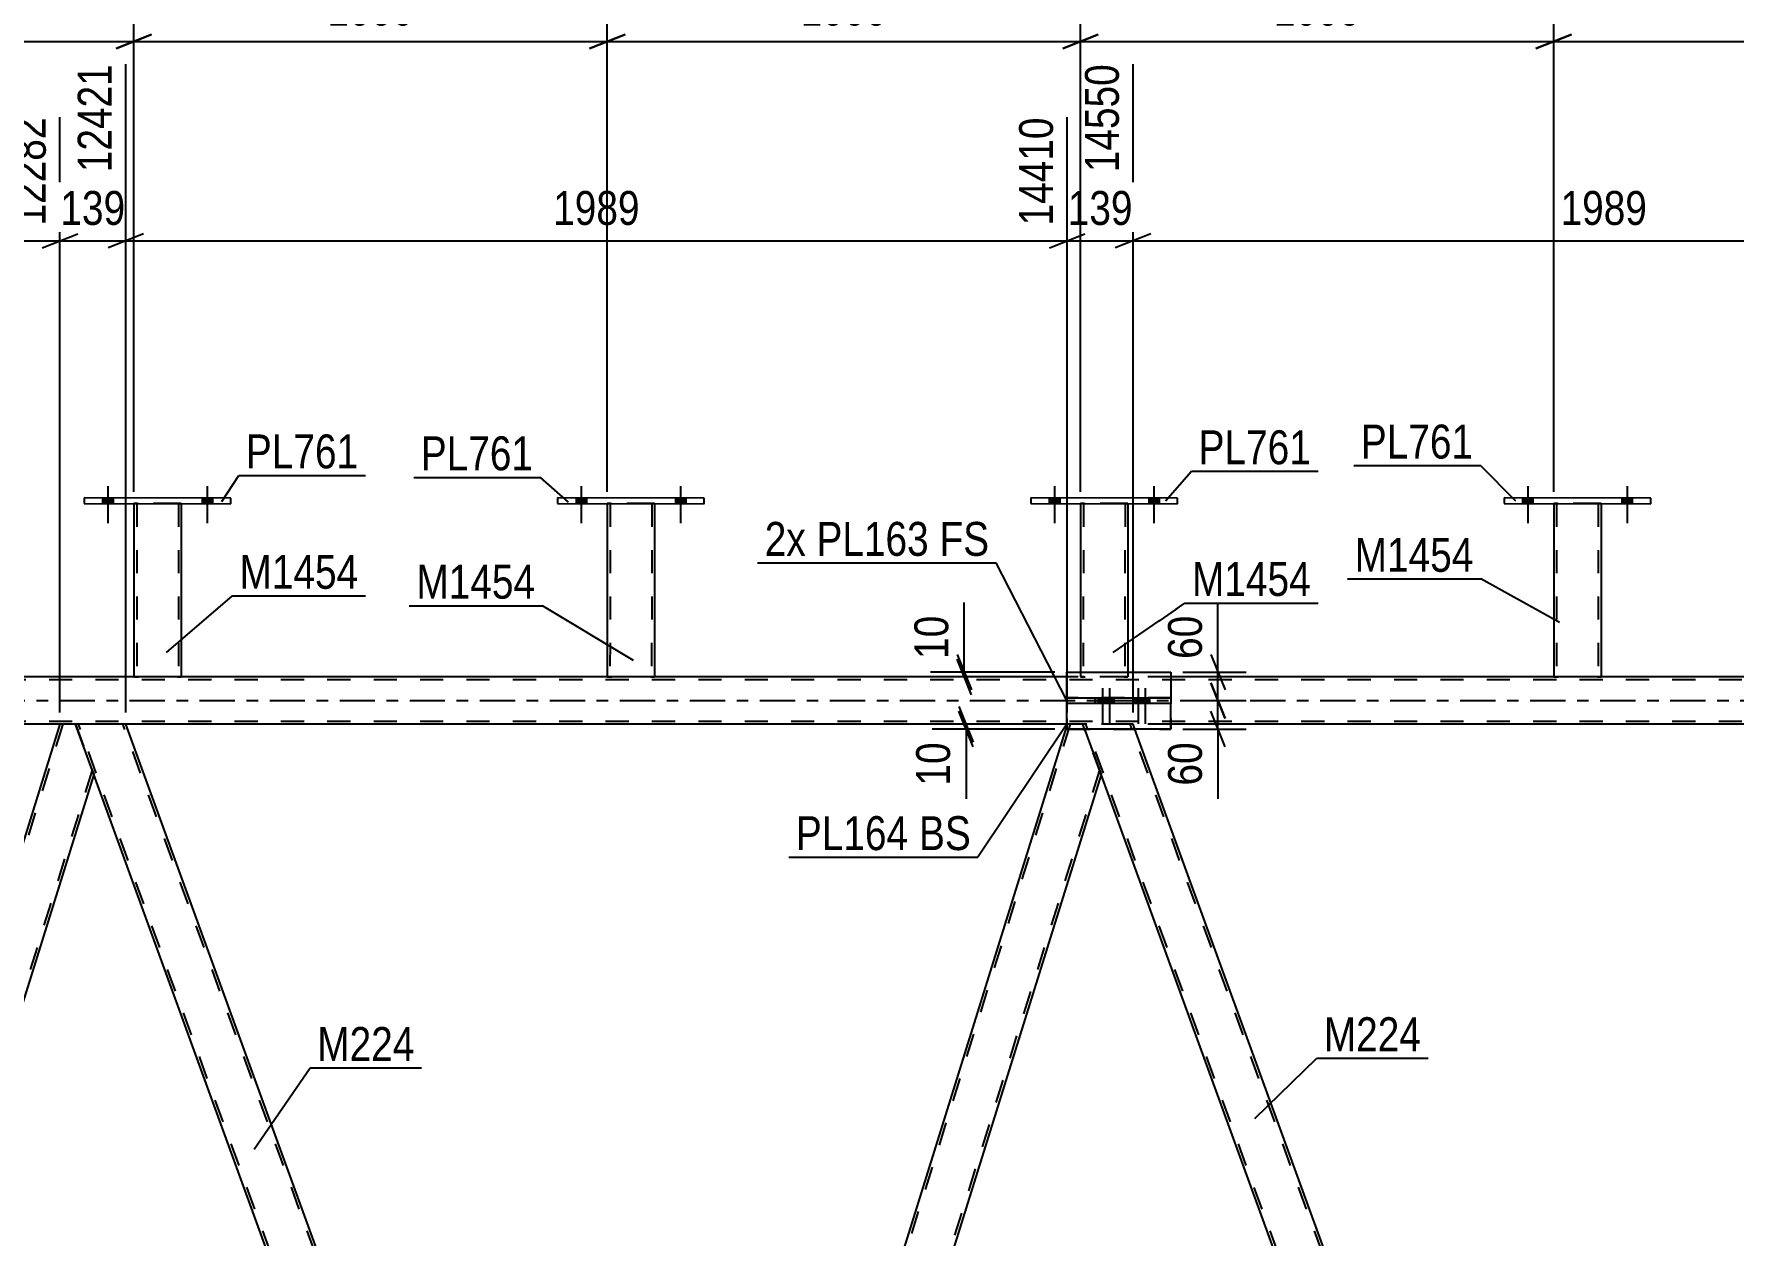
# Model space of a CAD drawing. Header units: millimetres. Extents: x 0 to 841, y 0 to 594.
# Drawn here: x 534.6 to 678.2, y 377.5 to 479.1 of the extents above; entities that cross this region are included whole.
import ezdxf

# ---------------------------------------------------------------- set-up
doc = ezdxf.new("R2010")
doc.units = ezdxf.units.MM
doc.linetypes.add('DXK_LINE_DOT2', pattern=[3.9198, 1.9599, -1.9599])
doc.linetypes.add('DXK_LINE_DOT3', pattern=[5.9187, 2.979, -0.9799, 0.9799, -0.9799])
doc.styles.add('Arial Narrow', font='ARIALN.TTF', dxfattribs={"height": 0.2})

# ---------------------------------------------------------------- blocks, each defined once
blk = doc.blocks.new('Part-122570569-5294 - 5143')
at = {"color": 2, "linetype": 'Continuous'}
for p, q in [((621.86, 420.65), (585.19, 303.01)), ((623.35, 420.36), (624.76, 416.51)), ((624.76, 416.51), (588.05, 298.76)), ((586.74, 298.76), (585.19, 303.01)), ((586.74, 298.76), (588.05, 298.76))]:
    blk.add_line(p, q, dxfattribs=at)
at = {"color": 7, "linetype": 'DXK_LINE_DOT2'}
for p, q in [((622.14, 420.76), (585.32, 302.64)), ((621.89, 420.76), (621.86, 420.65)), ((623.21, 420.76), (621.89, 420.76)), ((623.35, 420.36), (623.21, 420.76)), ((624.62, 416.88), (587.8, 298.76)), ((587.74, 298.76), (587.78, 298.76)), ((587.78, 298.76), (587.74, 298.76)), ((587.8, 298.76), (587.78, 298.76)), ((587.78, 298.76), (587.8, 298.76))]:
    blk.add_line(p, q, dxfattribs=at)
blk = doc.blocks.new('Part-122570569-5539 - 5143')
at = {"color": 2, "linetype": 'Continuous'}
for p, q in [((538.81, 439.88), (538.81, 439.4)), ((551.21, 439.87), (538.81, 439.88)), ((551.21, 439.39), (551.21, 439.87)), ((538.81, 439.4), (551.21, 439.39))]:
    blk.add_line(p, q, dxfattribs=at)
blk = doc.blocks.new('Part-122570569-5559 - 5143')
at = {"color": 2, "linetype": 'Continuous'}
for p, q in [((621.86, 422.52), (621.86, 423)), ((621.86, 423), (630.66, 423)), ((630.66, 422.52), (621.86, 422.52)), ((624.26, 422.52), (624.26, 423)), ((630.66, 423), (630.66, 422.52))]:
    blk.add_line(p, q, dxfattribs=at)
blk = doc.blocks.new('Part-122570569-5201 - 5143')
at = {"color": 7, "linetype": 'DXK_LINE_DOT2'}
for p, q in [((745.55, 424.52), (45.48, 424.52)), ((547.01, 424.76), (543.01, 424.76)), ((587.01, 424.76), (583.01, 424.76)), ((630.66, 424.76), (621.86, 424.76)), ((667.01, 424.76), (663.01, 424.76)), ((745.55, 421), (45.48, 421)), ((717.02, 420.76), (196.22, 420.76)), ((542.33, 420.76), (536.76, 420.76)), ((630.66, 420.76), (621.86, 420.76))]:
    blk.add_line(p, q, dxfattribs=at)
at = {"color": 2, "linetype": 'Continuous'}
for p, q in [((543.01, 424.76), (507.01, 424.76)), ((583.01, 424.76), (547.01, 424.76)), ((621.86, 424.76), (587.01, 424.76)), ((663.01, 424.76), (630.66, 424.76)), ((701.35, 424.76), (667.01, 424.76)), ((536.76, 420.76), (457.2, 420.76)), ((621.86, 420.76), (542.33, 420.76)), ((701.35, 420.76), (630.66, 420.76))]:
    blk.add_line(p, q, dxfattribs=at)
at = {"color": 7, "linetype": 'DXK_LINE_DOT3'}
blk.add_line((45.48, 422.76), (745.55, 422.76), dxfattribs=at)
blk = doc.blocks.new('Part-122570569-5245 - 5143')
at = {"color": 7, "linetype": 'DXK_LINE_DOT2'}
for p, q in [((707.28, 420.76), (670.46, 302.64)), ((707.02, 420.76), (706.9, 420.36)), ((708.34, 420.76), (707.02, 420.76)), ((708.34, 420.76), (708.49, 420.36)), ((709.75, 416.88), (672.94, 298.76)), ((670.74, 304.35), (670.32, 303.01)), ((674.93, 304.35), (673.19, 298.76)), ((671.87, 298.76), (670.32, 303.01)), ((673.19, 298.76), (671.87, 298.76))]:
    blk.add_line(p, q, dxfattribs=at)
at = {"color": 2, "linetype": 'Continuous'}
for p, q in [((706.9, 420.36), (670.74, 304.35)), ((708.49, 420.36), (709.89, 416.51)), ((709.89, 416.51), (674.93, 304.35))]:
    blk.add_line(p, q, dxfattribs=at)
blk = doc.blocks.new('Part-122570569-5250 - 5143')
at = {"color": 7, "linetype": 'DXK_LINE_DOT2'}
for p, q in [((627.46, 420.76), (623.21, 420.76)), ((624.76, 416.51), (623.21, 420.76)), ((667.87, 298.76), (623.46, 420.76)), ((671.61, 298.76), (627.21, 420.76)), ((627.61, 420.36), (627.46, 420.76)), ((667.61, 298.76), (665.58, 304.35)), ((671.87, 298.76), (669.83, 304.35)), ((671.87, 298.76), (667.61, 298.76))]:
    blk.add_line(p, q, dxfattribs=at)
at = {"color": 2, "linetype": 'Continuous'}
for p, q in [((669.83, 304.35), (627.61, 420.36)), ((665.58, 304.35), (624.76, 416.51))]:
    blk.add_line(p, q, dxfattribs=at)
blk = doc.blocks.new('Part-122570569-5502 - 5143')
at = {"color": 2, "linetype": 'Continuous'}
for p, q in [((578.82, 439.88), (578.82, 439.4)), ((591.22, 439.87), (578.82, 439.88)), ((591.22, 439.39), (591.22, 439.87)), ((578.82, 439.4), (591.22, 439.39))]:
    blk.add_line(p, q, dxfattribs=at)
blk = doc.blocks.new('Part-122570569-5332 - 5143')
at = {"color": 2, "linetype": 'Continuous'}
for p, q in [((542.33, 420.76), (538.07, 420.76)), ((585.19, 303.01), (542.33, 420.76)), ((582.48, 298.76), (539.62, 416.51)), ((586.42, 298.76), (582.48, 298.76)), ((586.7, 298.76), (586.42, 298.76)), ((586.7, 298.76), (586.74, 298.76))]:
    blk.add_line(p, q, dxfattribs=at)
at = {"color": 7, "linetype": 'DXK_LINE_DOT2'}
for p, q in [((538.07, 420.76), (539.62, 416.51)), ((582.73, 298.76), (538.33, 420.76)), ((586.48, 298.76), (542.08, 420.76)), ((586.74, 298.76), (585.19, 303.01)), ((586.42, 298.76), (586.59, 298.76))]:
    blk.add_line(p, q, dxfattribs=at)
blk = doc.blocks.new('Part-122570569-5337 - 5143')
at = {"color": 7, "linetype": 'DXK_LINE_DOT2'}
for p, q in [((537.01, 420.76), (500.19, 302.64)), ((539.49, 416.88), (502.67, 298.76)), ((500.47, 304.36), (500.05, 303.01)), ((504.66, 304.36), (502.92, 298.76)), ((501.6, 298.76), (500.05, 303.01)), ((502.92, 298.76), (501.6, 298.76))]:
    blk.add_line(p, q, dxfattribs=at)
at = {"color": 2, "linetype": 'Continuous'}
for p, q in [((536.76, 420.76), (500.47, 304.36)), ((538.07, 420.76), (536.76, 420.76)), ((539.62, 416.51), (538.07, 420.76)), ((539.62, 416.51), (504.66, 304.36))]:
    blk.add_line(p, q, dxfattribs=at)
blk = doc.blocks.new('Part-122570569-5347 - 5143')
at = {"color": 2, "linetype": 'Continuous'}
for p, q in [((623.02, 439.4), (623.01, 425.16)), ((627.02, 439.4), (627.01, 425.16))]:
    blk.add_line(p, q, dxfattribs=at)
at = {"color": 7, "linetype": 'DXK_LINE_DOT2'}
for p, q in [((623.02, 439.4), (623.02, 439.4)), ((623.02, 439.4), (623.02, 439.4)), ((623.02, 439.4), (623.02, 439.4)), ((623.05, 439.4), (623.02, 439.4)), ((623.02, 439.4), (623.05, 439.4)), ((623.16, 439.4), (623.05, 439.4)), ((623.05, 439.4), (623.16, 439.4)), ((623.31, 439.4), (623.16, 439.4)), ((623.16, 439.4), (623.31, 439.4)), ((623.26, 439.4), (623.25, 424.76)), ((623.26, 439.4), (623.26, 439.4)), ((623.27, 439.4), (623.26, 439.4)), ((623.26, 439.4), (623.27, 439.4)), ((623.33, 439.4), (623.27, 439.4)), ((623.27, 439.4), (623.33, 439.4)), ((626.72, 439.4), (623.31, 439.4)), ((626.72, 439.4), (623.31, 439.4)), ((626.63, 439.4), (623.33, 439.4)), ((623.33, 439.4), (623.4, 439.4)), ((626.71, 439.4), (623.4, 439.4)), ((626.71, 439.4), (626.63, 439.4)), ((626.76, 439.4), (626.71, 439.4)), ((626.71, 439.4), (626.76, 439.4)), ((626.72, 439.4), (626.87, 439.4)), ((626.87, 439.4), (626.72, 439.4)), ((626.78, 439.4), (626.76, 439.4)), ((626.76, 439.4), (626.78, 439.4)), ((626.78, 439.4), (626.77, 424.76)), ((626.78, 439.4), (626.78, 439.4)), ((626.87, 439.4), (626.98, 439.4)), ((626.98, 439.4), (626.87, 439.4)), ((626.98, 439.4), (627.02, 439.4)), ((627.02, 439.4), (626.98, 439.4)), ((627.02, 439.4), (627.02, 439.4)), ((627.02, 439.4), (627.02, 439.4)), ((627.02, 439.4), (627.02, 439.4)), ((623.01, 425.16), (623.01, 424.76)), ((623.05, 424.76), (623.01, 424.76)), ((623.01, 424.76), (623.05, 424.76)), ((623.15, 424.76), (623.05, 424.76)), ((623.05, 424.76), (623.15, 424.76)), ((623.31, 424.76), (623.15, 424.76)), ((623.15, 424.76), (623.31, 424.76)), ((623.27, 424.76), (623.25, 424.76)), ((623.25, 424.76), (623.27, 424.76)), ((623.32, 424.76), (623.27, 424.76)), ((623.27, 424.76), (623.32, 424.76)), ((626.71, 424.76), (623.31, 424.76)), ((626.71, 424.76), (623.31, 424.76)), ((626.62, 424.76), (623.32, 424.76)), ((623.32, 424.76), (623.4, 424.76)), ((626.7, 424.76), (623.4, 424.76)), ((626.7, 424.76), (626.62, 424.76)), ((626.75, 424.76), (626.7, 424.76)), ((626.7, 424.76), (626.75, 424.76)), ((626.71, 424.76), (626.87, 424.76)), ((626.87, 424.76), (626.71, 424.76)), ((626.77, 424.76), (626.75, 424.76)), ((626.75, 424.76), (626.77, 424.76)), ((626.87, 424.76), (626.97, 424.76)), ((626.97, 424.76), (626.87, 424.76)), ((626.97, 424.76), (627.01, 424.76)), ((627.01, 424.76), (626.97, 424.76)), ((627.01, 425.16), (627.01, 424.76))]:
    blk.add_line(p, q, dxfattribs=at)
blk = doc.blocks.new('Part-122570569-5352 - 5143')
at = {"color": 2, "linetype": 'Continuous'}
for p, q in [((618.82, 439.88), (618.82, 439.4)), ((631.22, 439.87), (618.82, 439.88)), ((631.22, 439.39), (631.22, 439.87)), ((618.82, 439.4), (631.22, 439.39))]:
    blk.add_line(p, q, dxfattribs=at)
blk = doc.blocks.new('Bolt-122570569-5466 - 5143')
at = {"linetype": 'Continuous'}
for points in [[(620.38, 439.4), (621.26, 439.4), (621.26, 439.88), (620.38, 439.88)], [(628.78, 439.39), (629.66, 439.39), (629.66, 439.87), (628.78, 439.87)]]:
    blk.add_hatch(color=1, dxfattribs=at).paths.add_polyline_path(points)
at = {"color": 1, "linetype": 'Continuous'}
for p, q in [((620.38, 439.88), (620.38, 439.4)), ((620.82, 440.88), (620.82, 437.76)), ((621.26, 439.88), (621.26, 439.4)), ((628.78, 439.87), (628.78, 439.39)), ((629.22, 440.87), (629.22, 437.75)), ((629.66, 439.87), (629.66, 439.39))]:
    blk.add_line(p, q, dxfattribs=at)
blk = doc.blocks.new('Bolt-122570569-5484 - 5143')
at = {"linetype": 'Continuous'}
for points in [[(540.37, 439.4), (541.25, 439.4), (541.25, 439.88), (540.37, 439.88)], [(548.77, 439.39), (549.65, 439.39), (549.65, 439.87), (548.77, 439.87)]]:
    blk.add_hatch(color=1, dxfattribs=at).paths.add_polyline_path(points)
at = {"color": 1, "linetype": 'Continuous'}
for p, q in [((540.37, 439.88), (540.37, 439.4)), ((540.81, 440.88), (540.81, 437.76)), ((541.25, 439.88), (541.25, 439.4)), ((548.77, 439.87), (548.77, 439.39)), ((549.21, 440.87), (549.21, 437.75)), ((549.65, 439.87), (549.65, 439.39))]:
    blk.add_line(p, q, dxfattribs=at)
blk = doc.blocks.new('Part-122570569-5497 - 5143')
at = {"color": 2, "linetype": 'Continuous'}
for p, q in [((583.02, 439.4), (583.01, 424.76)), ((587.02, 439.4), (587.01, 424.76)), ((583.05, 424.76), (583.01, 424.76)), ((583.15, 424.76), (583.05, 424.76)), ((583.31, 424.76), (583.15, 424.76)), ((586.71, 424.76), (583.31, 424.76)), ((586.87, 424.76), (586.71, 424.76)), ((586.97, 424.76), (586.87, 424.76)), ((587.01, 424.76), (586.97, 424.76))]:
    blk.add_line(p, q, dxfattribs=at)
at = {"color": 7, "linetype": 'DXK_LINE_DOT2'}
for p, q in [((583.02, 439.4), (583.02, 439.4)), ((583.02, 439.4), (583.02, 439.4)), ((583.02, 439.4), (583.02, 439.4)), ((583.05, 439.4), (583.02, 439.4)), ((583.02, 439.4), (583.05, 439.4)), ((583.16, 439.4), (583.05, 439.4)), ((583.05, 439.4), (583.16, 439.4)), ((583.31, 439.4), (583.16, 439.4)), ((583.16, 439.4), (583.31, 439.4)), ((583.26, 439.4), (583.25, 424.76)), ((583.26, 439.4), (583.26, 439.4)), ((583.27, 439.4), (583.26, 439.4)), ((583.26, 439.4), (583.27, 439.4)), ((583.33, 439.4), (583.27, 439.4)), ((583.27, 439.4), (583.33, 439.4)), ((586.72, 439.4), (583.31, 439.4)), ((586.72, 439.4), (583.31, 439.4)), ((586.63, 439.4), (583.33, 439.4)), ((583.33, 439.4), (583.4, 439.4)), ((586.71, 439.4), (583.4, 439.4)), ((586.71, 439.4), (586.63, 439.4)), ((586.76, 439.4), (586.71, 439.4)), ((586.71, 439.4), (586.76, 439.4)), ((586.72, 439.4), (586.88, 439.4)), ((586.88, 439.4), (586.72, 439.4)), ((586.78, 439.4), (586.76, 439.4)), ((586.76, 439.4), (586.78, 439.4)), ((586.78, 439.4), (586.77, 424.76)), ((586.78, 439.4), (586.78, 439.4)), ((586.88, 439.4), (586.98, 439.4)), ((586.98, 439.4), (586.88, 439.4)), ((586.98, 439.4), (587.02, 439.4)), ((587.02, 439.4), (586.98, 439.4)), ((587.02, 439.4), (587.02, 439.4)), ((587.02, 439.4), (587.02, 439.4)), ((587.02, 439.4), (587.02, 439.4)), ((583.01, 424.76), (583.05, 424.76)), ((583.05, 424.76), (583.15, 424.76)), ((583.15, 424.76), (583.31, 424.76)), ((583.27, 424.76), (583.25, 424.76)), ((583.25, 424.76), (583.27, 424.76)), ((583.32, 424.76), (583.27, 424.76)), ((583.27, 424.76), (583.32, 424.76)), ((586.71, 424.76), (583.31, 424.76)), ((586.62, 424.76), (583.32, 424.76)), ((583.32, 424.76), (583.4, 424.76)), ((586.75, 424.76), (583.4, 424.76)), ((586.7, 424.76), (586.62, 424.76)), ((586.75, 424.76), (586.7, 424.76)), ((586.71, 424.76), (586.87, 424.76)), ((586.77, 424.76), (586.75, 424.76)), ((586.75, 424.76), (586.77, 424.76)), ((586.87, 424.76), (586.97, 424.76)), ((586.97, 424.76), (587.01, 424.76))]:
    blk.add_line(p, q, dxfattribs=at)
blk = doc.blocks.new('Part-122570569-5534 - 5143')
at = {"color": 2, "linetype": 'Continuous'}
for p, q in [((543.01, 439.4), (543.01, 424.76)), ((547.01, 439.4), (547.01, 424.76)), ((543.04, 424.76), (543.01, 424.76)), ((543.15, 424.76), (543.04, 424.76)), ((543.3, 424.76), (543.15, 424.76)), ((546.71, 424.76), (543.3, 424.76)), ((546.87, 424.76), (546.71, 424.76)), ((546.97, 424.76), (546.87, 424.76)), ((547.01, 424.76), (546.97, 424.76))]:
    blk.add_line(p, q, dxfattribs=at)
at = {"color": 7, "linetype": 'DXK_LINE_DOT2'}
for p, q in [((543.01, 439.4), (543.01, 439.4)), ((543.01, 439.4), (543.01, 439.4)), ((543.01, 439.4), (543.01, 439.4)), ((543.05, 439.4), (543.01, 439.4)), ((543.01, 439.4), (543.05, 439.4)), ((543.15, 439.4), (543.05, 439.4)), ((543.05, 439.4), (543.15, 439.4)), ((543.31, 439.4), (543.15, 439.4)), ((543.15, 439.4), (543.31, 439.4)), ((543.25, 439.4), (543.25, 439.4)), ((543.25, 439.4), (543.25, 424.76)), ((543.27, 439.4), (543.25, 439.4)), ((543.25, 439.4), (543.27, 439.4)), ((543.32, 439.4), (543.27, 439.4)), ((543.27, 439.4), (543.32, 439.4)), ((546.71, 439.4), (543.31, 439.4)), ((546.71, 439.4), (543.31, 439.4)), ((546.62, 439.4), (543.32, 439.4)), ((543.32, 439.4), (543.4, 439.4)), ((546.7, 439.4), (543.4, 439.4)), ((546.7, 439.4), (546.62, 439.4)), ((546.75, 439.4), (546.7, 439.4)), ((546.7, 439.4), (546.75, 439.4)), ((546.71, 439.4), (546.87, 439.4)), ((546.87, 439.4), (546.71, 439.4)), ((546.77, 439.4), (546.75, 439.4)), ((546.75, 439.4), (546.77, 439.4)), ((546.77, 439.4), (546.77, 439.4)), ((546.77, 439.4), (546.77, 424.76)), ((546.87, 439.4), (546.97, 439.4)), ((546.97, 439.4), (546.87, 439.4)), ((546.97, 439.4), (547.01, 439.4)), ((547.01, 439.4), (546.97, 439.4)), ((547.01, 439.4), (547.01, 439.4)), ((547.01, 439.4), (547.01, 439.4)), ((547.01, 439.4), (547.01, 439.4)), ((543.01, 424.76), (543.04, 424.76)), ((543.04, 424.76), (543.15, 424.76)), ((543.15, 424.76), (543.3, 424.76)), ((543.26, 424.76), (543.25, 424.76)), ((543.25, 424.76), (543.26, 424.76)), ((543.32, 424.76), (543.26, 424.76)), ((543.26, 424.76), (543.32, 424.76)), ((546.71, 424.76), (543.3, 424.76)), ((546.62, 424.76), (543.32, 424.76)), ((543.32, 424.76), (543.39, 424.76)), ((546.75, 424.76), (543.39, 424.76)), ((546.7, 424.76), (546.62, 424.76)), ((546.75, 424.76), (546.7, 424.76)), ((546.71, 424.76), (546.87, 424.76)), ((546.77, 424.76), (546.75, 424.76)), ((546.75, 424.76), (546.77, 424.76)), ((546.87, 424.76), (546.97, 424.76)), ((546.97, 424.76), (547.01, 424.76))]:
    blk.add_line(p, q, dxfattribs=at)
blk = doc.blocks.new('Bolt-122570569-5703 - 5143')
at = {"linetype": 'Continuous'}
for points in [[(660.37, 439.4), (661.25, 439.4), (661.25, 439.88), (660.37, 439.88)], [(668.77, 439.39), (669.65, 439.39), (669.65, 439.87), (668.77, 439.87)]]:
    blk.add_hatch(color=1, dxfattribs=at).paths.add_polyline_path(points)
at = {"color": 1, "linetype": 'Continuous'}
for p, q in [((660.37, 439.88), (660.37, 439.4)), ((660.81, 440.88), (660.81, 437.76)), ((661.25, 439.88), (661.25, 439.4)), ((668.77, 439.87), (668.77, 439.39)), ((669.21, 440.87), (669.21, 437.75)), ((669.65, 439.87), (669.65, 439.39))]:
    blk.add_line(p, q, dxfattribs=at)
blk = doc.blocks.new('Bolt-122570569-5595 - 5143')
at = {"linetype": 'Continuous'}
for points in [[(580.38, 439.4), (581.26, 439.4), (581.26, 439.88), (580.38, 439.88)], [(588.78, 439.39), (589.66, 439.39), (589.66, 439.87), (588.78, 439.87)]]:
    blk.add_hatch(color=1, dxfattribs=at).paths.add_polyline_path(points)
at = {"color": 1, "linetype": 'Continuous'}
for p, q in [((580.38, 439.88), (580.38, 439.4)), ((580.82, 440.88), (580.82, 437.76)), ((581.26, 439.88), (581.26, 439.4)), ((588.78, 439.87), (588.78, 439.39)), ((589.22, 440.87), (589.22, 437.75)), ((589.66, 439.87), (589.66, 439.39))]:
    blk.add_line(p, q, dxfattribs=at)
blk = doc.blocks.new('Bolt-122570569-5596 - 5143')
at = {"linetype": 'Continuous'}
for points in [[(620.38, 439.4), (621.26, 439.4), (621.26, 439.88), (620.38, 439.88)], [(628.78, 439.39), (629.66, 439.39), (629.66, 439.87), (628.78, 439.87)]]:
    blk.add_hatch(color=1, dxfattribs=at).paths.add_polyline_path(points)
at = {"color": 1, "linetype": 'Continuous'}
for p, q in [((620.38, 439.88), (620.38, 439.4)), ((620.82, 440.88), (620.82, 437.76)), ((621.26, 439.88), (621.26, 439.4)), ((628.78, 439.87), (628.78, 439.39)), ((629.22, 440.87), (629.22, 437.75)), ((629.66, 439.87), (629.66, 439.39))]:
    blk.add_line(p, q, dxfattribs=at)
blk = doc.blocks.new('Bolt-122570569-5609 - 5143')
at = {"linetype": 'Continuous'}
for points in [[(625.23, 423), (624.51, 423), (624.51, 422.52), (625.23, 422.52)], [(625.84, 423), (625.12, 423), (625.12, 422.52), (625.84, 422.52)], [(628.25, 423), (627.53, 423), (627.53, 422.52), (628.25, 422.52)], [(628.85, 423), (628.13, 423), (628.13, 422.52), (628.85, 422.52)]]:
    blk.add_hatch(color=1, dxfattribs=at).paths.add_polyline_path(points)
at = {"color": 1, "linetype": 'Continuous'}
for p, q in [((624.51, 423), (624.51, 422.52)), ((624.87, 423.8), (624.87, 420.8)), ((625.12, 423), (625.12, 422.52)), ((625.23, 423), (625.23, 422.52)), ((625.48, 423.8), (625.48, 420.8)), ((625.84, 423), (625.84, 422.52)), ((627.53, 423), (627.53, 422.52)), ((627.89, 423.8), (627.89, 420.8)), ((628.13, 423), (628.13, 422.52)), ((628.25, 423), (628.25, 422.52)), ((628.49, 423.8), (628.49, 420.8)), ((628.85, 423), (628.85, 422.52))]:
    blk.add_line(p, q, dxfattribs=at)
blk = doc.blocks.new('Part-122570569-5614 - 5143')
at = {"color": 2, "linetype": 'Continuous'}
for p, q in [((621.86, 425.16), (630.66, 425.16)), ((621.86, 420.36), (621.86, 425.16)), ((630.66, 425.16), (630.66, 423)), ((630.66, 420.36), (630.66, 422.52)), ((630.66, 420.36), (621.86, 420.36))]:
    blk.add_line(p, q, dxfattribs=at)
at = {"color": 7, "linetype": 'DXK_LINE_DOT2'}
blk.add_line((630.66, 423), (630.66, 422.52), dxfattribs=at)
blk = doc.blocks.new('Part-122570569-5697 - 5143')
at = {"color": 2, "linetype": 'Continuous'}
for p, q in [((663.01, 439.4), (663.01, 424.76)), ((667.01, 439.4), (667.01, 424.76)), ((663.04, 424.76), (663.01, 424.76)), ((663.15, 424.76), (663.04, 424.76)), ((663.3, 424.76), (663.15, 424.76)), ((666.71, 424.76), (663.3, 424.76)), ((666.86, 424.76), (666.71, 424.76)), ((666.97, 424.76), (666.86, 424.76)), ((667.01, 424.76), (666.97, 424.76))]:
    blk.add_line(p, q, dxfattribs=at)
at = {"color": 7, "linetype": 'DXK_LINE_DOT2'}
for p, q in [((663.01, 439.4), (663.01, 439.4)), ((663.01, 439.4), (663.01, 439.4)), ((663.01, 439.4), (663.01, 439.4)), ((663.05, 439.4), (663.01, 439.4)), ((663.01, 439.4), (663.05, 439.4)), ((663.15, 439.4), (663.05, 439.4)), ((663.05, 439.4), (663.15, 439.4)), ((663.31, 439.4), (663.15, 439.4)), ((663.15, 439.4), (663.31, 439.4)), ((663.25, 439.4), (663.25, 439.4)), ((663.25, 439.4), (663.25, 424.76)), ((663.27, 439.4), (663.25, 439.4)), ((663.25, 439.4), (663.27, 439.4)), ((663.32, 439.4), (663.27, 439.4)), ((663.27, 439.4), (663.32, 439.4)), ((666.71, 439.4), (663.31, 439.4)), ((666.71, 439.4), (663.31, 439.4)), ((666.62, 439.4), (663.32, 439.4)), ((663.32, 439.4), (663.4, 439.4)), ((666.7, 439.4), (663.4, 439.4)), ((666.7, 439.4), (666.62, 439.4)), ((666.75, 439.4), (666.7, 439.4)), ((666.7, 439.4), (666.75, 439.4)), ((666.71, 439.4), (666.87, 439.4)), ((666.87, 439.4), (666.71, 439.4)), ((666.77, 439.4), (666.75, 439.4)), ((666.75, 439.4), (666.77, 439.4)), ((666.77, 439.4), (666.77, 439.4)), ((666.77, 439.4), (666.77, 424.76)), ((666.87, 439.4), (666.97, 439.4)), ((666.97, 439.4), (666.87, 439.4)), ((666.97, 439.4), (667.01, 439.4)), ((667.01, 439.4), (666.97, 439.4)), ((667.01, 439.4), (667.01, 439.4)), ((667.01, 439.4), (667.01, 439.4)), ((667.01, 439.4), (667.01, 439.4)), ((663.01, 424.76), (663.04, 424.76)), ((663.04, 424.76), (663.15, 424.76)), ((663.15, 424.76), (663.3, 424.76)), ((663.26, 424.76), (663.25, 424.76)), ((663.25, 424.76), (663.26, 424.76)), ((663.32, 424.76), (663.26, 424.76)), ((663.26, 424.76), (663.32, 424.76)), ((666.71, 424.76), (663.3, 424.76)), ((666.62, 424.76), (663.32, 424.76)), ((663.32, 424.76), (663.39, 424.76)), ((666.75, 424.76), (663.39, 424.76)), ((666.7, 424.76), (666.62, 424.76)), ((666.75, 424.76), (666.7, 424.76)), ((666.71, 424.76), (666.86, 424.76)), ((666.77, 424.76), (666.75, 424.76)), ((666.75, 424.76), (666.77, 424.76)), ((666.86, 424.76), (666.97, 424.76)), ((666.97, 424.76), (667.01, 424.76))]:
    blk.add_line(p, q, dxfattribs=at)
blk = doc.blocks.new('Bolt-122570569-5617 - 5143')
at = {"linetype": 'Continuous'}
for points in [[(540.37, 439.4), (541.25, 439.4), (541.25, 439.88), (540.37, 439.88)], [(548.77, 439.39), (549.65, 439.39), (549.65, 439.87), (548.77, 439.87)]]:
    blk.add_hatch(color=1, dxfattribs=at).paths.add_polyline_path(points)
at = {"color": 1, "linetype": 'Continuous'}
for p, q in [((540.37, 439.88), (540.37, 439.4)), ((540.81, 440.88), (540.81, 437.76)), ((541.25, 439.88), (541.25, 439.4)), ((548.77, 439.87), (548.77, 439.39)), ((549.21, 440.87), (549.21, 437.75)), ((549.65, 439.87), (549.65, 439.39))]:
    blk.add_line(p, q, dxfattribs=at)
blk = doc.blocks.new('Bolt-122570569-5618 - 5143')
at = {"linetype": 'Continuous'}
for points in [[(580.38, 439.4), (581.26, 439.4), (581.26, 439.88), (580.38, 439.88)], [(588.78, 439.39), (589.66, 439.39), (589.66, 439.87), (588.78, 439.87)]]:
    blk.add_hatch(color=1, dxfattribs=at).paths.add_polyline_path(points)
at = {"color": 1, "linetype": 'Continuous'}
for p, q in [((580.38, 439.88), (580.38, 439.4)), ((580.82, 440.88), (580.82, 437.76)), ((581.26, 439.88), (581.26, 439.4)), ((588.78, 439.87), (588.78, 439.39)), ((589.22, 440.87), (589.22, 437.75)), ((589.66, 439.87), (589.66, 439.39))]:
    blk.add_line(p, q, dxfattribs=at)
blk = doc.blocks.new('Bolt-122570569-5623 - 5143')
at = {"color": 1, "linetype": 'DXK_LINE_DOT2'}
for p, q in [((624.51, 423), (624.51, 422.52)), ((624.87, 423.8), (624.87, 420.8)), ((625.12, 423), (625.12, 422.52)), ((625.23, 423), (625.23, 422.52)), ((625.48, 423.8), (625.48, 420.8)), ((625.84, 423), (625.84, 422.52)), ((627.53, 423), (627.53, 422.52)), ((627.89, 423.8), (627.89, 420.8)), ((628.13, 423), (628.13, 422.52)), ((628.25, 423), (628.25, 422.52)), ((628.49, 423.8), (628.49, 420.8)), ((628.85, 423), (628.85, 422.52))]:
    blk.add_line(p, q, dxfattribs=at)
blk = doc.blocks.new('Part-122570569-5628 - 5143')
at = {"color": 7, "linetype": 'DXK_LINE_DOT2'}
for p, q in [((621.86, 425.16), (621.86, 420.36)), ((621.86, 425.16), (630.66, 425.16)), ((630.66, 425.16), (630.66, 420.36)), ((621.86, 420.36), (630.66, 420.36))]:
    blk.add_line(p, q, dxfattribs=at)
blk = doc.blocks.new('Part-122570569-5633 - 5143')
at = {"color": 7, "linetype": 'DXK_LINE_DOT2'}
for p, q in [((630.66, 423), (621.86, 423)), ((621.86, 423), (621.86, 422.52)), ((630.66, 422.52), (621.86, 422.52)), ((624.26, 423), (624.26, 422.52)), ((630.66, 423), (630.66, 422.52))]:
    blk.add_line(p, q, dxfattribs=at)
blk = doc.blocks.new('Part-122570569-5702 - 5143')
at = {"color": 2, "linetype": 'Continuous'}
for p, q in [((658.81, 439.88), (658.81, 439.4)), ((671.21, 439.87), (658.81, 439.88)), ((671.21, 439.39), (671.21, 439.87)), ((658.81, 439.4), (671.21, 439.39))]:
    blk.add_line(p, q, dxfattribs=at)
blk = doc.blocks.new('Bolt-122570569-5704 - 5143')
at = {"linetype": 'Continuous'}
for points in [[(660.37, 439.4), (661.25, 439.4), (661.25, 439.88), (660.37, 439.88)], [(668.77, 439.39), (669.65, 439.39), (669.65, 439.87), (668.77, 439.87)]]:
    blk.add_hatch(color=1, dxfattribs=at).paths.add_polyline_path(points)
at = {"color": 1, "linetype": 'Continuous'}
for p, q in [((660.37, 439.88), (660.37, 439.4)), ((660.81, 440.88), (660.81, 437.76)), ((661.25, 439.88), (661.25, 439.4)), ((668.77, 439.87), (668.77, 439.39)), ((669.21, 440.87), (669.21, 437.75)), ((669.65, 439.87), (669.65, 439.39))]:
    blk.add_line(p, q, dxfattribs=at)
blk = doc.blocks.new('StraightDimension-122570569-6280 - 5143')
at = {"color": 7, "linetype": 'Continuous'}
for p, q in [((634.63, 425.16), (634.63, 431.06)), ((634.63, 425.16), (634.63, 431.06)), ((634.03, 426.66), (635.23, 423.66)), ((631.66, 425.16), (637.03, 425.16)), ((635.23, 421.26), (634.03, 424.26)), ((634.63, 422.76), (634.63, 425.16)), ((631.66, 422.76), (637.03, 422.76))]:
    blk.add_line(p, q, dxfattribs=at)
at = {"color": 0}
blk.add_wipeout([(633.88, 430.54), (629.68, 430.54), (629.68, 425.68), (633.88, 425.68)], dxfattribs=at)
at = {"color": 3, "style": 'Arial Narrow'}
blk.add_text('60', height=2.863, rotation=90.0002, dxfattribs=at).set_placement((633.28, 426.28))
blk = doc.blocks.new('StraightDimension-122570569-6472 - 5143')
at = {"color": 7, "linetype": 'Continuous'}
for p, q in [((627.46, 421.76), (627.46, 476.54)), ((707.02, 421.76), (707.02, 472.04)), ((628.96, 462.2), (625.96, 461)), ((627.46, 461.6), (707.02, 461.6)), ((705.52, 461), (708.52, 462.2))]:
    blk.add_line(p, q, dxfattribs=at)
at = {"color": 0}
blk.add_wipeout([(671.5, 462.35), (671.5, 466.55), (662.99, 466.55), (662.99, 462.35)], dxfattribs=at)
at = {"color": 3, "style": 'Arial Narrow'}
blk.add_text('1989', height=2.863, dxfattribs=at).set_placement((663.59, 462.95))
at = {"color": 0, "linetype": 'Continuous'}
blk.add_wipeout([(706.42, 472.64), (702.22, 472.64), (702.22, 462.3), (706.42, 462.3)], dxfattribs=at)
at = {"color": 3, "linetype": 'Continuous', "style": 'Arial Narrow'}
blk.add_text('16539', height=2.863, rotation=90.0002, dxfattribs=at).set_placement((705.82, 462.9))
blk = doc.blocks.new('StraightDimension-122570569-6457 - 5143')
at = {"color": 7, "linetype": 'Continuous'}
for p, q in [((627.46, 421.76), (627.46, 476.54)), ((621.89, 421.76), (621.89, 472.04)), ((620.39, 461), (623.39, 462.2)), ((621.89, 461.6), (627.46, 461.6)), ((628.96, 462.2), (625.96, 461))]:
    blk.add_line(p, q, dxfattribs=at)
at = {"color": 0}
blk.add_wipeout([(628.02, 462.35), (628.02, 466.55), (621.34, 466.55), (621.34, 462.35)], dxfattribs=at)
at = {"color": 3, "style": 'Arial Narrow'}
blk.add_text('139', height=2.863, dxfattribs=at).set_placement((621.94, 462.95))
at = {"color": 0, "linetype": 'Continuous'}
blk.add_wipeout([(626.86, 477.14), (622.66, 477.14), (622.66, 466.8), (626.86, 466.8)], dxfattribs=at)
at = {"color": 3, "linetype": 'Continuous', "style": 'Arial Narrow'}
blk.add_text('14550', height=2.863, rotation=90.0002, dxfattribs=at).set_placement((626.26, 467.4))
blk = doc.blocks.new('StraightDimension-122570569-6292 - 5143')
at = {"color": 7, "linetype": 'Continuous'}
for p, q in [((634.03, 424.26), (635.23, 421.26)), ((631.66, 422.76), (637.03, 422.76)), ((634.63, 420.36), (634.63, 422.76)), ((635.23, 418.86), (634.03, 421.86)), ((631.66, 420.36), (637.03, 420.36)), ((634.63, 420.36), (634.63, 414.45)), ((634.63, 420.36), (634.63, 414.45))]:
    blk.add_line(p, q, dxfattribs=at)
at = {"color": 0}
blk.add_wipeout([(633.88, 419.83), (629.68, 419.83), (629.68, 414.98), (633.88, 414.98)], dxfattribs=at)
at = {"color": 3, "style": 'Arial Narrow'}
blk.add_text('60', height=2.863, rotation=90.0002, dxfattribs=at).set_placement((633.28, 415.58))
blk = doc.blocks.new('StraightDimension-122570569-17847 - 5143')
at = {"color": 7, "linetype": 'Continuous'}
for p, q in [((583.02, 440.4), (583.02, 488.88)), ((623.02, 440.4), (623.02, 488.88)), ((584.52, 479.04), (581.52, 477.84)), ((621.52, 477.84), (624.52, 479.04)), ((583.02, 478.44), (623.02, 478.44))]:
    blk.add_line(p, q, dxfattribs=at)
at = {"color": 0}
blk.add_wipeout([(607.27, 479.19), (607.27, 483.39), (598.76, 483.39), (598.76, 479.19)], dxfattribs=at)
at = {"color": 3, "style": 'Arial Narrow'}
blk.add_text('1000', height=2.863, dxfattribs=at).set_placement((599.36, 479.79))
at = {"color": 0, "linetype": 'Continuous'}
blk.add_wipeout([(622.42, 489.48), (618.22, 489.48), (618.22, 479.14), (622.42, 479.14)], dxfattribs=at)
at = {"color": 3, "linetype": 'Continuous', "style": 'Arial Narrow'}
blk.add_text('14438', height=2.863, rotation=90.0002, dxfattribs=at).set_placement((621.82, 479.74))
blk = doc.blocks.new('StraightDimension-122570569-17849 - 5143')
at = {"color": 7, "linetype": 'Continuous'}
for p, q in [((503.05, 440.4), (503.05, 488.88)), ((543.01, 440.4), (543.01, 488.88)), ((504.55, 479.04), (501.55, 477.84)), ((541.51, 477.84), (544.51, 479.04)), ((503.05, 478.44), (543.01, 478.44))]:
    blk.add_line(p, q, dxfattribs=at)
at = {"color": 0}
blk.add_wipeout([(526.37, 479.19), (526.37, 483.39), (519.69, 483.39), (519.69, 479.19)], dxfattribs=at)
at = {"color": 3, "style": 'Arial Narrow'}
blk.add_text('999', height=2.863, dxfattribs=at).set_placement((520.29, 479.79))
at = {"color": 0, "linetype": 'Continuous'}
blk.add_wipeout([(542.41, 489.48), (538.21, 489.48), (538.21, 479.14), (542.41, 479.14)], dxfattribs=at)
at = {"color": 3, "linetype": 'Continuous', "style": 'Arial Narrow'}
blk.add_text('12438', height=2.863, rotation=90.0002, dxfattribs=at).set_placement((541.81, 479.74))
blk = doc.blocks.new('StraightDimension-122570569-6087 - 5143')
at = {"color": 7, "linetype": 'Continuous'}
for p, q in [((612.74, 422.26), (613.94, 419.26)), ((613.94, 418.86), (612.74, 421.86)), ((620.86, 420.76), (610.49, 420.76)), ((620.86, 420.36), (610.49, 420.36)), ((613.34, 420.36), (613.34, 420.76)), ((613.34, 420.36), (613.34, 414.45)), ((613.34, 420.36), (613.34, 414.45))]:
    blk.add_line(p, q, dxfattribs=at)
at = {"color": 0}
blk.add_wipeout([(612.59, 419.83), (608.39, 419.83), (608.39, 414.98), (612.59, 414.98)], dxfattribs=at)
at = {"color": 3, "style": 'Arial Narrow'}
blk.add_text('10', height=2.863, rotation=90.0002, dxfattribs=at).set_placement((611.99, 415.58))
blk = doc.blocks.new('StraightDimension-122570569-6115 - 5143')
at = {"color": 7, "linetype": 'Continuous'}
for p, q in [((613.19, 425.16), (613.19, 431.06)), ((613.19, 425.16), (613.19, 431.06)), ((612.59, 426.66), (613.79, 423.66)), ((613.79, 423.26), (612.59, 426.26)), ((620.86, 425.16), (610.34, 425.16)), ((620.86, 424.76), (610.34, 424.76)), ((613.19, 424.76), (613.19, 425.16))]:
    blk.add_line(p, q, dxfattribs=at)
at = {"color": 0}
blk.add_wipeout([(612.44, 430.54), (608.24, 430.54), (608.24, 425.68), (612.44, 425.68)], dxfattribs=at)
at = {"color": 3, "style": 'Arial Narrow'}
blk.add_text('10', height=2.863, rotation=90.0002, dxfattribs=at).set_placement((611.84, 426.28))
blk = doc.blocks.new('StraightDimension-122570569-6404 - 5143')
at = {"color": 7, "linetype": 'Continuous'}
for p, q in [((457.2, 421.76), (457.2, 476.54)), ((536.76, 421.76), (536.76, 472.04)), ((458.7, 462.2), (455.7, 461)), ((457.2, 461.6), (536.76, 461.6)), ((535.26, 461), (538.26, 462.2))]:
    blk.add_line(p, q, dxfattribs=at)
at = {"color": 0}
blk.add_wipeout([(501.23, 462.35), (501.23, 466.55), (492.72, 466.55), (492.72, 462.35)], dxfattribs=at)
at = {"color": 3, "style": 'Arial Narrow'}
blk.add_text('1989', height=2.863, dxfattribs=at).set_placement((493.32, 462.95))
at = {"color": 0, "linetype": 'Continuous'}
blk.add_wipeout([(536.16, 472.64), (531.96, 472.64), (531.96, 462.3), (536.16, 462.3)], dxfattribs=at)
at = {"color": 3, "linetype": 'Continuous', "style": 'Arial Narrow'}
blk.add_text('12282', height=2.863, rotation=90.0002, dxfattribs=at).set_placement((535.56, 462.9))
blk = doc.blocks.new('StraightDimension-122570569-6423 - 5143')
at = {"color": 7, "linetype": 'Continuous'}
for p, q in [((542.33, 421.76), (542.33, 476.54)), ((536.76, 421.76), (536.76, 472.04)), ((535.26, 461), (538.26, 462.2)), ((536.76, 461.6), (542.33, 461.6)), ((543.83, 462.2), (540.83, 461))]:
    blk.add_line(p, q, dxfattribs=at)
at = {"color": 0}
blk.add_wipeout([(542.89, 462.35), (542.89, 466.55), (536.2, 466.55), (536.2, 462.35)], dxfattribs=at)
at = {"color": 3, "style": 'Arial Narrow'}
blk.add_text('139', height=2.863, dxfattribs=at).set_placement((536.8, 462.95))
at = {"color": 0, "linetype": 'Continuous'}
blk.add_wipeout([(541.73, 477.14), (537.53, 477.14), (537.53, 466.8), (541.73, 466.8)], dxfattribs=at)
at = {"color": 3, "linetype": 'Continuous', "style": 'Arial Narrow'}
blk.add_text('12421', height=2.863, rotation=90.0002, dxfattribs=at).set_placement((541.13, 467.4))
blk = doc.blocks.new('StraightDimension-122570569-6442 - 5143')
at = {"color": 7, "linetype": 'Continuous'}
for p, q in [((542.33, 421.76), (542.33, 476.54)), ((621.89, 421.76), (621.89, 472.04)), ((543.83, 462.2), (540.83, 461)), ((542.33, 461.6), (621.89, 461.6)), ((620.39, 461), (623.39, 462.2))]:
    blk.add_line(p, q, dxfattribs=at)
at = {"color": 0}
blk.add_wipeout([(586.37, 462.35), (586.37, 466.55), (577.85, 466.55), (577.85, 462.35)], dxfattribs=at)
at = {"color": 3, "style": 'Arial Narrow'}
blk.add_text('1989', height=2.863, dxfattribs=at).set_placement((578.45, 462.95))
at = {"color": 0, "linetype": 'Continuous'}
blk.add_wipeout([(621.29, 472.64), (617.09, 472.64), (617.09, 462.3), (621.29, 462.3)], dxfattribs=at)
at = {"color": 3, "linetype": 'Continuous', "style": 'Arial Narrow'}
blk.add_text('14410', height=2.863, rotation=90.0002, dxfattribs=at).set_placement((620.69, 462.9))
blk = doc.blocks.new('StraightDimension-122570569-17845 - 5143')
at = {"color": 7, "linetype": 'Continuous'}
for p, q in [((663.01, 440.4), (663.01, 488.88)), ((703.01, 440.4), (703.01, 488.88)), ((664.51, 479.04), (661.51, 477.84)), ((701.51, 477.84), (704.51, 479.04)), ((663.01, 478.44), (703.01, 478.44))]:
    blk.add_line(p, q, dxfattribs=at)
at = {"color": 0}
blk.add_wipeout([(687.27, 479.19), (687.27, 483.39), (678.75, 483.39), (678.75, 479.19)], dxfattribs=at)
at = {"color": 3, "style": 'Arial Narrow'}
blk.add_text('1000', height=2.863, dxfattribs=at).set_placement((679.35, 479.79))
at = {"color": 0, "linetype": 'Continuous'}
blk.add_wipeout([(702.41, 489.48), (698.21, 489.48), (698.21, 479.14), (702.41, 479.14)], dxfattribs=at)
at = {"color": 3, "linetype": 'Continuous', "style": 'Arial Narrow'}
blk.add_text('16438', height=2.863, rotation=90.0002, dxfattribs=at).set_placement((701.81, 479.74))
blk = doc.blocks.new('StraightDimension-122570569-17846 - 5143')
at = {"color": 7, "linetype": 'Continuous'}
for p, q in [((623.02, 440.4), (623.02, 488.88)), ((663.01, 440.4), (663.01, 488.88)), ((624.52, 479.04), (621.52, 477.84)), ((661.51, 477.84), (664.51, 479.04)), ((623.02, 478.44), (663.01, 478.44))]:
    blk.add_line(p, q, dxfattribs=at)
at = {"color": 0}
blk.add_wipeout([(647.27, 479.19), (647.27, 483.39), (638.76, 483.39), (638.76, 479.19)], dxfattribs=at)
at = {"color": 3, "style": 'Arial Narrow'}
blk.add_text('1000', height=2.863, dxfattribs=at).set_placement((639.36, 479.79))
at = {"color": 0, "linetype": 'Continuous'}
blk.add_wipeout([(662.41, 489.48), (658.21, 489.48), (658.21, 479.14), (662.41, 479.14)], dxfattribs=at)
at = {"color": 3, "linetype": 'Continuous', "style": 'Arial Narrow'}
blk.add_text('15438', height=2.863, rotation=90.0002, dxfattribs=at).set_placement((661.81, 479.74))
blk = doc.blocks.new('StraightDimension-122570569-17848 - 5143')
at = {"color": 7, "linetype": 'Continuous'}
for p, q in [((543.01, 440.4), (543.01, 488.88)), ((583.02, 440.4), (583.02, 488.88)), ((544.51, 479.04), (541.51, 477.84)), ((581.52, 477.84), (584.52, 479.04)), ((543.01, 478.44), (583.02, 478.44))]:
    blk.add_line(p, q, dxfattribs=at)
at = {"color": 0}
blk.add_wipeout([(567.27, 479.19), (567.27, 483.39), (558.76, 483.39), (558.76, 479.19)], dxfattribs=at)
at = {"color": 3, "style": 'Arial Narrow'}
blk.add_text('1000', height=2.863, dxfattribs=at).set_placement((559.36, 479.79))
at = {"color": 0, "linetype": 'Continuous'}
blk.add_wipeout([(582.42, 489.48), (578.22, 489.48), (578.22, 479.14), (582.42, 479.14)], dxfattribs=at)
at = {"color": 3, "linetype": 'Continuous', "style": 'Arial Narrow'}
blk.add_text('13438', height=2.863, rotation=90.0002, dxfattribs=at).set_placement((581.82, 479.74))
blk = doc.blocks.new('Mark-122570569-5246 - 5143')
at = {"color": 0}
blk.add_wipeout([(651.8, 393.14), (651.8, 396.14), (643.58, 396.14), (643.58, 393.14)], dxfattribs=at)
blk.add_wipeout([(651.8, 393.14), (651.8, 396.14), (643.58, 396.14), (643.58, 393.14)], dxfattribs=at)
at = {"color": 30, "linetype": 'Continuous'}
for p, q in [((637.74, 387.44), (642.98, 392.54)), ((642.98, 392.54), (652.4, 392.54))]:
    blk.add_line(p, q, dxfattribs=at)
at = {"color": 3, "style": 'Arial Narrow'}
blk.add_text('M224', height=2.863, dxfattribs=at).set_placement((643.58, 393.14))
blk = doc.blocks.new('Mark-122570569-5328 - 5143')
at = {"color": 0}
blk.add_wipeout([(566.73, 392.32), (566.73, 395.32), (558.51, 395.32), (558.51, 392.32)], dxfattribs=at)
blk.add_wipeout([(566.73, 392.32), (566.73, 395.32), (558.51, 395.32), (558.51, 392.32)], dxfattribs=at)
at = {"color": 30, "linetype": 'Continuous'}
for p, q in [((553.18, 384.85), (557.91, 391.72)), ((557.91, 391.72), (567.33, 391.72))]:
    blk.add_line(p, q, dxfattribs=at)
at = {"color": 3, "style": 'Arial Narrow'}
blk.add_text('M224', height=2.863, dxfattribs=at).set_placement((558.51, 392.32))
blk = doc.blocks.new('Mark-122570569-5343 - 5143')
at = {"color": 0}
blk.add_wipeout([(642.49, 431.6), (642.49, 434.6), (632.44, 434.6), (632.44, 431.6)], dxfattribs=at)
blk.add_wipeout([(642.49, 431.6), (642.49, 434.6), (632.44, 434.6), (632.44, 431.6)], dxfattribs=at)
at = {"color": 30, "linetype": 'Continuous'}
for p, q in [((625.79, 426.82), (631.84, 431)), ((631.84, 431), (643.09, 431))]:
    blk.add_line(p, q, dxfattribs=at)
at = {"color": 3, "style": 'Arial Narrow'}
blk.add_text('M1454', height=2.863, dxfattribs=at).set_placement((632.44, 431.6))
blk = doc.blocks.new('Mark-122570569-5348 - 5143')
at = {"color": 0}
blk.add_wipeout([(642.5, 442.73), (642.5, 445.73), (633, 445.73), (633, 442.73)], dxfattribs=at)
blk.add_wipeout([(642.5, 442.73), (642.5, 445.73), (633, 445.73), (633, 442.73)], dxfattribs=at)
at = {"color": 30, "linetype": 'Continuous'}
for p, q in [((630.2, 439.64), (632.4, 442.13)), ((632.4, 442.13), (643.1, 442.13))]:
    blk.add_line(p, q, dxfattribs=at)
at = {"color": 3, "style": 'Arial Narrow'}
blk.add_text('PL761', height=2.863, dxfattribs=at).set_placement((633, 442.73))
blk = doc.blocks.new('Mark-122570569-5493 - 5143')
at = {"color": 0}
blk.add_wipeout([(576.94, 431.37), (576.94, 434.37), (566.89, 434.37), (566.89, 431.37)], dxfattribs=at)
blk.add_wipeout([(576.94, 431.37), (576.94, 434.37), (566.89, 434.37), (566.89, 431.37)], dxfattribs=at)
at = {"color": 30, "linetype": 'Continuous'}
for p in [(566.29, 430.77), (585.25, 426.15)]:
    blk.add_line(p, (577.54, 430.77), dxfattribs=at)
at = {"color": 3, "style": 'Arial Narrow'}
blk.add_text('M1454', height=2.863, dxfattribs=at).set_placement((566.89, 431.37))
blk = doc.blocks.new('Mark-122570569-5498 - 5143')
at = {"color": 0}
blk.add_wipeout([(576.77, 442.22), (576.77, 445.22), (567.26, 445.22), (567.26, 442.22)], dxfattribs=at)
blk.add_wipeout([(576.77, 442.22), (576.77, 445.22), (567.26, 445.22), (567.26, 442.22)], dxfattribs=at)
at = {"color": 30, "linetype": 'Continuous'}
for p in [(566.66, 441.62), (579.75, 439.53)]:
    blk.add_line(p, (577.37, 441.62), dxfattribs=at)
at = {"color": 3, "style": 'Arial Narrow'}
blk.add_text('PL761', height=2.863, dxfattribs=at).set_placement((567.26, 442.22))
blk = doc.blocks.new('Mark-122570569-5530 - 5143')
at = {"color": 0}
blk.add_wipeout([(561.99, 432.21), (561.99, 435.21), (551.94, 435.21), (551.94, 432.21)], dxfattribs=at)
blk.add_wipeout([(561.99, 432.21), (561.99, 435.21), (551.94, 435.21), (551.94, 432.21)], dxfattribs=at)
at = {"color": 30, "linetype": 'Continuous'}
for p, q in [((545.78, 426.82), (551.34, 431.61)), ((551.34, 431.61), (562.59, 431.61))]:
    blk.add_line(p, q, dxfattribs=at)
at = {"color": 3, "style": 'Arial Narrow'}
blk.add_text('M1454', height=2.863, dxfattribs=at).set_placement((551.94, 432.21))
blk = doc.blocks.new('Mark-122570569-5535 - 5143')
at = {"color": 0}
blk.add_wipeout([(561.98, 442.38), (561.98, 445.38), (552.48, 445.38), (552.48, 442.38)], dxfattribs=at)
blk.add_wipeout([(561.98, 442.38), (561.98, 445.38), (552.48, 445.38), (552.48, 442.38)], dxfattribs=at)
at = {"color": 30, "linetype": 'Continuous'}
for p, q in [((550.43, 439.58), (551.88, 441.78)), ((551.88, 441.78), (562.58, 441.78))]:
    blk.add_line(p, q, dxfattribs=at)
at = {"color": 3, "style": 'Arial Narrow'}
blk.add_text('PL761', height=2.863, dxfattribs=at).set_placement((552.48, 442.38))
blk = doc.blocks.new('Mark-122570569-5693 - 5143')
at = {"color": 0}
blk.add_wipeout([(656.24, 433.64), (656.24, 436.64), (646.19, 436.64), (646.19, 433.64)], dxfattribs=at)
blk.add_wipeout([(656.24, 433.64), (656.24, 436.64), (646.19, 436.64), (646.19, 433.64)], dxfattribs=at)
at = {"color": 30, "linetype": 'Continuous'}
for p in [(645.59, 433.04), (663.49, 429.35)]:
    blk.add_line(p, (656.84, 433.04), dxfattribs=at)
at = {"color": 3, "style": 'Arial Narrow'}
blk.add_text('M1454', height=2.863, dxfattribs=at).set_placement((646.19, 433.64))
blk = doc.blocks.new('Mark-122570569-5698 - 5143')
at = {"color": 0}
blk.add_wipeout([(656.22, 443.21), (656.22, 446.21), (646.71, 446.21), (646.71, 443.21)], dxfattribs=at)
blk.add_wipeout([(656.22, 443.21), (656.22, 446.21), (646.71, 446.21), (646.71, 443.21)], dxfattribs=at)
at = {"color": 30, "linetype": 'Continuous'}
for p in [(646.11, 442.61), (659.82, 439.62)]:
    blk.add_line(p, (656.82, 442.61), dxfattribs=at)
at = {"color": 3, "style": 'Arial Narrow'}
blk.add_text('PL761', height=2.863, dxfattribs=at).set_placement((646.71, 443.21))
blk = doc.blocks.new('MarkSet-122570569-7040 - 5143')
at = {"color": 0}
for points in [[(599.8, 434.99), (599.8, 437.99), (596.33, 437.99), (596.33, 434.99)], [(610.2, 434.99), (610.2, 437.99), (600.7, 437.99), (600.7, 434.99)], [(615.3, 434.99), (615.3, 437.99), (611.1, 437.99), (611.1, 434.99)]]:
    blk.add_wipeout(points, dxfattribs=at)
for points in [[(599.8, 434.99), (599.8, 437.99), (596.33, 437.99), (596.33, 434.99)], [(610.2, 434.99), (610.2, 437.99), (600.7, 437.99), (600.7, 434.99)], [(615.3, 434.99), (615.3, 437.99), (611.1, 437.99), (611.1, 434.99)]]:
    blk.add_wipeout(points, dxfattribs=at)
at = {"color": 30, "linetype": 'Continuous'}
for p in [(595.73, 434.39), (621.86, 422.76)]:
    blk.add_line(p, (615.9, 434.39), dxfattribs=at)
at = {"color": 3, "style": 'Arial Narrow'}
for s, p in [('2x', (596.33, 434.99)), ('PL163', (600.7, 434.99)), ('FS', (611.1, 434.99))]:
    blk.add_text(s, height=2.863, dxfattribs=at).set_placement(p)
blk = doc.blocks.new('MarkSet-122570569-7062 - 5143')
at = {"color": 0}
for points in [[(608.47, 410.13), (608.47, 413.13), (598.96, 413.13), (598.96, 410.13)], [(613.75, 410.13), (613.75, 413.13), (609.37, 413.13), (609.37, 410.13)]]:
    blk.add_wipeout(points, dxfattribs=at)
for points in [[(608.47, 410.13), (608.47, 413.13), (598.96, 413.13), (598.96, 410.13)], [(613.75, 410.13), (613.75, 413.13), (609.37, 413.13), (609.37, 410.13)]]:
    blk.add_wipeout(points, dxfattribs=at)
at = {"color": 30, "linetype": 'Continuous'}
for p in [(621.86, 420.77), (598.36, 409.53)]:
    blk.add_line(p, (614.35, 409.53), dxfattribs=at)
at = {"color": 3, "style": 'Arial Narrow'}
for s, p in [('PL164', (598.96, 410.13)), ('BS', (609.37, 410.13))]:
    blk.add_text(s, height=2.863, dxfattribs=at).set_placement(p)

msp = doc.modelspace()

# ---------------------------------------------------------------- block references
for name in ['Part-122570569-5539 - 5143', 'Bolt-122570569-5484 - 5143', 'Bolt-122570569-5617 - 5143', 'Part-122570569-5502 - 5143', 'Bolt-122570569-5595 - 5143', 'Bolt-122570569-5618 - 5143', 'Part-122570569-5352 - 5143', 'Bolt-122570569-5466 - 5143', 'Bolt-122570569-5596 - 5143', 'Part-122570569-5702 - 5143', 'Bolt-122570569-5703 - 5143', 'Bolt-122570569-5704 - 5143', 'Part-122570569-5534 - 5143', 'Part-122570569-5497 - 5143', 'Part-122570569-5347 - 5143', 'Part-122570569-5697 - 5143', 'Part-122570569-5201 - 5143', 'Part-122570569-5614 - 5143', 'Part-122570569-5628 - 5143', 'Part-122570569-5559 - 5143', 'Part-122570569-5633 - 5143', 'Bolt-122570569-5609 - 5143', 'Bolt-122570569-5623 - 5143', 'Part-122570569-5337 - 5143', 'Part-122570569-5332 - 5143', 'Part-122570569-5294 - 5143', 'Part-122570569-5250 - 5143', 'Part-122570569-5245 - 5143']:
    msp.add_blockref(name, (0, 0))

# ---------------------------------------------------------------- next in the draw order: block references
for name in ['StraightDimension-122570569-17849 - 5143', 'StraightDimension-122570569-6280 - 5143', 'Mark-122570569-5328 - 5143', 'Mark-122570569-5246 - 5143']:
    msp.add_blockref(name, (0, 0))

# ---------------------------------------------------------------- next in the draw order: block references
for name in ['StraightDimension-122570569-6404 - 5143', 'StraightDimension-122570569-6472 - 5143']:
    msp.add_blockref(name, (0, 0))

# ---------------------------------------------------------------- next in the draw order: block references
for name in ['StraightDimension-122570569-17845 - 5143', 'StraightDimension-122570569-6423 - 5143', 'StraightDimension-122570569-6457 - 5143', 'Mark-122570569-5693 - 5143']:
    msp.add_blockref(name, (0, 0))

# ---------------------------------------------------------------- next in the draw order: block references
for name in ['StraightDimension-122570569-17847 - 5143', 'Mark-122570569-5343 - 5143', 'StraightDimension-122570569-6115 - 5143', 'StraightDimension-122570569-6292 - 5143', 'StraightDimension-122570569-6087 - 5143']:
    msp.add_blockref(name, (0, 0))

# ---------------------------------------------------------------- next in the draw order: block references
for name in ['StraightDimension-122570569-6442 - 5143', 'MarkSet-122570569-7062 - 5143']:
    msp.add_blockref(name, (0, 0))

# ---------------------------------------------------------------- next in the draw order: block references
for name in ['StraightDimension-122570569-17848 - 5143', 'StraightDimension-122570569-17846 - 5143', 'MarkSet-122570569-7040 - 5143', 'Mark-122570569-5530 - 5143', 'Mark-122570569-5493 - 5143']:
    msp.add_blockref(name, (0, 0))

# ---------------------------------------------------------------- next in the draw order: block references
for name in ['Mark-122570569-5348 - 5143', 'Mark-122570569-5698 - 5143', 'Mark-122570569-5535 - 5143', 'Mark-122570569-5498 - 5143']:
    msp.add_blockref(name, (0, 0))

doc.saveas('drawing.dxf')
